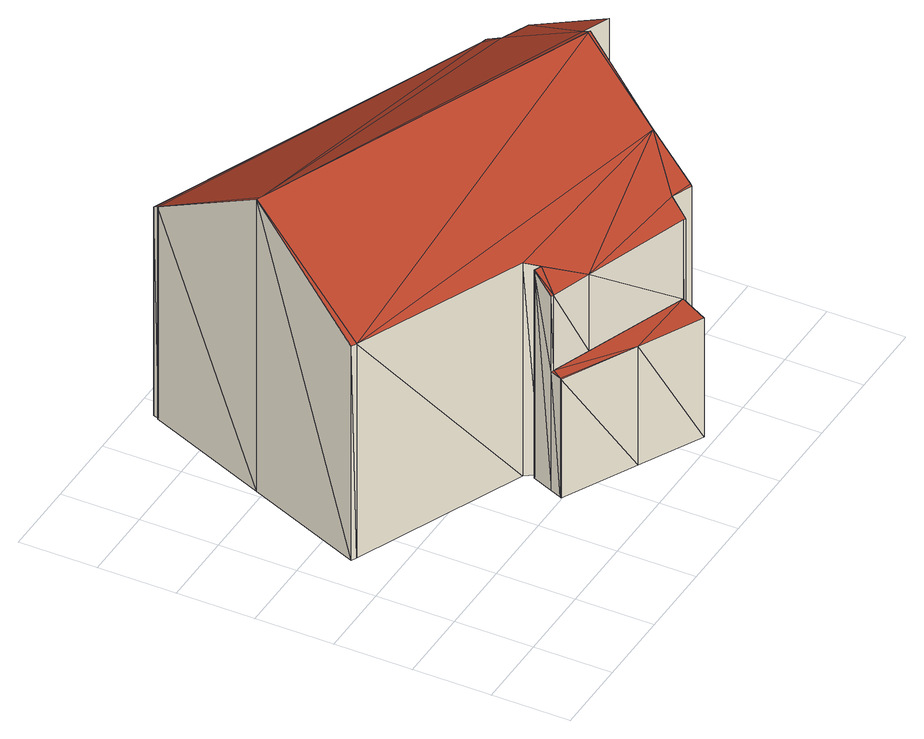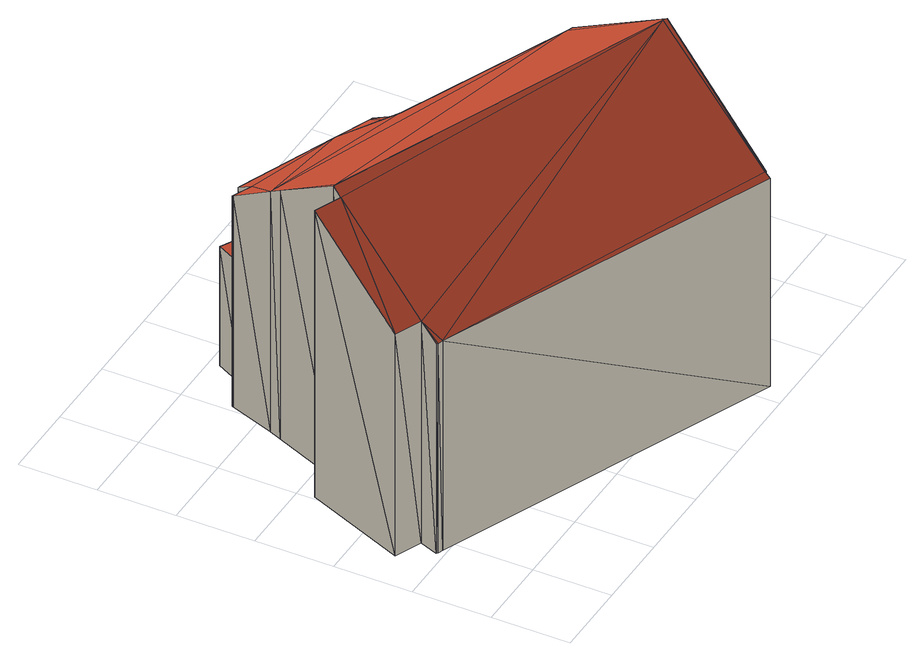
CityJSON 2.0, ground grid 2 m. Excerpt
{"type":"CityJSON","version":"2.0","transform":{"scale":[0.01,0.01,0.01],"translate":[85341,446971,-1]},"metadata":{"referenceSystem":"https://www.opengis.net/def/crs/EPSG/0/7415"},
"CityObjects":{
"building1":{"type":"Building","attributes":{"dak_type":"slanted","data_area":69.77,"data_coverage":0.929,"geconstateerd":false,"gid":11568194,"h_dak_50p":6.41,"h_dak_70p":6.88,"h_dak_max":7.73,"h_dak_min":2.68,"h_maaiveld":-0.61,"kas_warenhuis":false,"lod11_replace":false,"ondergronds_type":"above ground","oorspronkelijkbouwjaar":1951,"pw_actueel":"yes","pw_bron":"ahn3","reconstructie_methode":"tudelft3d-geoflow","reconstruction_skipped":false,"rmse_lod12":1.12,"rmse_lod13":0.856,"rmse_lod22":0.0585,"rn":1,"status":"Pand in gebruik","t_run":140.3,"val3dity_codes_lod12":"[]","val3dity_codes_lod13":"[]","val3dity_codes_lod22":"[]"},"children":["building1-1"]},
"building1-1":{"type":"BuildingPart","parents":["building1"],"geometry":[{"type":"Solid","lod":"2.2","boundaries":[[[[0,1,2]],[[3,4,5]],[[5,6,7]],[[8,9,10]],[[10,11,12]],[[13,14,15]],[[16,17,18]],[[18,19,20]],[[20,21,22]],[[22,23,0]],[[0,2,24]],[[3,5,7]],[[8,10,12]],[[13,15,25]],[[26,16,18]],[[18,20,22]],[[22,0,24]],[[24,3,7]],[[8,12,13]],[[13,25,27]],[[28,26,18]],[[18,22,24]],[[24,7,8]],[[8,13,27]],[[27,28,18]],[[18,24,8]],[[8,27,18]],[[28,29,30]],[[30,26,28]],[[2,31,32]],[[32,24,2]],[[25,33,34]],[[34,27,25]],[[13,35,36]],[[36,14,13]],[[15,37,33]],[[33,25,15]],[[14,36,37]],[[37,15,14]],[[12,38,35]],[[35,13,12]],[[10,39,40]],[[40,11,10]],[[8,41,42]],[[42,9,8]],[[7,43,41]],[[41,8,7]],[[9,42,39]],[[39,10,9]],[[5,44,45]],[[45,6,5]],[[4,46,44]],[[44,5,4]],[[18,47,48]],[[48,19,18]],[[27,34,29]],[[29,28,27]],[[49,50,51]],[[51,52,49]],[[52,51,53]],[[53,54,52]],[[21,55,56]],[[56,22,21]],[[19,48,50]],[[50,49,20]],[[20,19,50]],[[3,57,46]],[[46,4,3]],[[6,45,43]],[[43,7,6]],[[20,49,55]],[[55,21,20]],[[11,40,38]],[[38,12,11]],[[24,32,57]],[[57,3,24]],[[16,58,59]],[[59,17,16]],[[17,59,47]],[[47,18,17]],[[26,30,58]],[[58,16,26]],[[0,60,61]],[[61,1,0]],[[23,62,60]],[[60,0,23]],[[22,56,62]],[[62,23,22]],[[54,53,63]],[[63,61,54]],[[61,63,31]],[[31,2,1]],[[1,61,31]],[[41,43,45]],[[64,65,34]],[[33,37,36]],[[35,38,40]],[[39,42,41]],[[41,45,64]],[[64,34,33]],[[33,36,35]],[[35,40,39]],[[39,41,64]],[[64,33,35]],[[35,39,64]],[[54,61,60]],[[60,62,56]],[[56,55,49]],[[49,52,54]],[[54,60,56]],[[56,49,54]],[[31,63,53]],[[51,50,48]],[[47,59,58]],[[29,34,65]],[[65,64,45]],[[45,44,46]],[[32,31,53]],[[51,48,47]],[[47,58,30]],[[30,29,65]],[[65,45,46]],[[32,53,51]],[[51,47,30]],[[30,65,46]],[[57,32,51]],[[30,46,57]],[[57,51,30]]]],"semantics":{"surfaces":[{"type":"GroundSurface"},{"type":"WallSurface","on_footprint_edge":true},{"type":"WallSurface","on_footprint_edge":false},{"type":"RoofSurface","solar-potential":592927.07,"solar-potential_unit":"Wh/m^2/year"},{"type":"RoofSurface"},{"type":"RoofSurface","solar-potential":594625.63,"solar-potential_unit":"Wh/m^2/year"},{"type":"RoofSurface","solar-potential":598415.09,"solar-potential_unit":"Wh/m^2/year"},{"type":"RoofSurface","solar-potential":594704.71,"solar-potential_unit":"Wh/m^2/year"},{"type":"RoofSurface","solar-potential":594200.61,"solar-potential_unit":"Wh/m^2/year"},{"type":"RoofSurface","solar-potential":597496.97,"solar-potential_unit":"Wh/m^2/year"},{"type":"RoofSurface","solar-potential":594616.25,"solar-potential_unit":"Wh/m^2/year"},{"type":"RoofSurface","solar-potential":593615.29,"solar-potential_unit":"Wh/m^2/year"},{"type":"RoofSurface","solar-potential":594603.21,"solar-potential_unit":"Wh/m^2/year"},{"type":"RoofSurface","solar-potential":594615.83,"solar-potential_unit":"Wh/m^2/year"},{"type":"RoofSurface","solar-potential":594044.94,"solar-potential_unit":"Wh/m^2/year"},{"type":"RoofSurface","solar-potential":1277081.95,"solar-potential_unit":"Wh/m^2/year"},{"type":"RoofSurface","solar-potential":1262087.92,"solar-potential_unit":"Wh/m^2/year"},{"type":"RoofSurface","solar-potential":1280158.28,"solar-potential_unit":"Wh/m^2/year"},{"type":"RoofSurface","solar-potential":1282058.59,"solar-potential_unit":"Wh/m^2/year"},{"type":"RoofSurface","solar-potential":1279962.15,"solar-potential_unit":"Wh/m^2/year"},{"type":"RoofSurface","solar-potential":1615120.25,"solar-potential_unit":"Wh/m^2/year"},{"type":"RoofSurface","solar-potential":1614718.04,"solar-potential_unit":"Wh/m^2/year"},{"type":"RoofSurface","solar-potential":1614893.2,"solar-potential_unit":"Wh/m^2/year"},{"type":"RoofSurface","solar-potential":1613976.71,"solar-potential_unit":"Wh/m^2/year"},{"type":"RoofSurface","solar-potential":1615115.95,"solar-potential_unit":"Wh/m^2/year"},{"type":"RoofSurface","solar-potential":1614191.42,"solar-potential_unit":"Wh/m^2/year"},{"type":"RoofSurface","solar-potential":1614314.39,"solar-potential_unit":"Wh/m^2/year"},{"type":"RoofSurface","solar-potential":1618263.28,"solar-potential_unit":"Wh/m^2/year"},{"type":"RoofSurface","solar-potential":1614474.36,"solar-potential_unit":"Wh/m^2/year"},{"type":"RoofSurface","solar-potential":1613921.11,"solar-potential_unit":"Wh/m^2/year"},{"type":"RoofSurface","solar-potential":1613984.12,"solar-potential_unit":"Wh/m^2/year"},{"type":"RoofSurface","solar-potential":1614275.53,"solar-potential_unit":"Wh/m^2/year"},{"type":"RoofSurface","solar-potential":1614197.15,"solar-potential_unit":"Wh/m^2/year"},{"type":"RoofSurface","solar-potential":1614199.13,"solar-potential_unit":"Wh/m^2/year"}],"values":[[0,0,0,0,0,0,0,0,0,0,0,0,0,0,0,0,0,0,0,0,0,0,0,0,0,0,0,1,1,1,1,1,1,1,1,1,1,1,1,1,1,1,1,1,1,1,1,1,1,1,1,1,1,1,1,1,1,2,2,2,2,1,1,1,1,1,1,1,1,1,1,1,1,1,1,1,1,1,1,1,1,1,1,1,1,1,1,1,2,2,1,1,1,3,4,5,6,7,8,9,10,11,12,13,14,15,16,17,4,18,19,20,4,21,22,4,23,24,25,26,27,28,29,30,31,4,32,33]]}}]}
},
"vertices":[
[518,207,39],[530,236,39],[553,291,39],[546,317,39],[106,504,39],[91,510,39],[216,816,39],[349,1138,39],[351,1137,39],[355,1152,39],[1232,788,39],[1246,783,39],[1250,780,39],[1231,732,39],[1300,703,39],[1193,442,39],[986,125,39],[984,121,39],[931,143,39],[911,97,39],[904,100,39],[865,26,39],[704,108,39],[516,204,39],[571,284,39],[1123,471,39],[1028,242,39],[1113,447,39],[1041,273,39],[1041,273,740],[1028,242,718],[553,291,626],[571,284,626],[1123,471,848],[1113,447,865],[1231,732,664],[1300,703,664],[1193,442,848],[1250,780,631],[1232,788,630],[1246,783,630],[351,1137,637],[355,1152,627],[349,1138,637],[91,510,643],[216,816,864],[106,504,643],[931,143,631],[911,97,598],[904,100,375],[904,100,598],[637,197,590],[637,197,374],[537,233,586],[537,233,374],[865,26,374],[704,108,373],[546,317,641],[986,125,635],[984,121,631],[518,207,373],[530,236,373],[516,204,373],[530,236,586],[226,812,864],[1106,449,865]
]}
